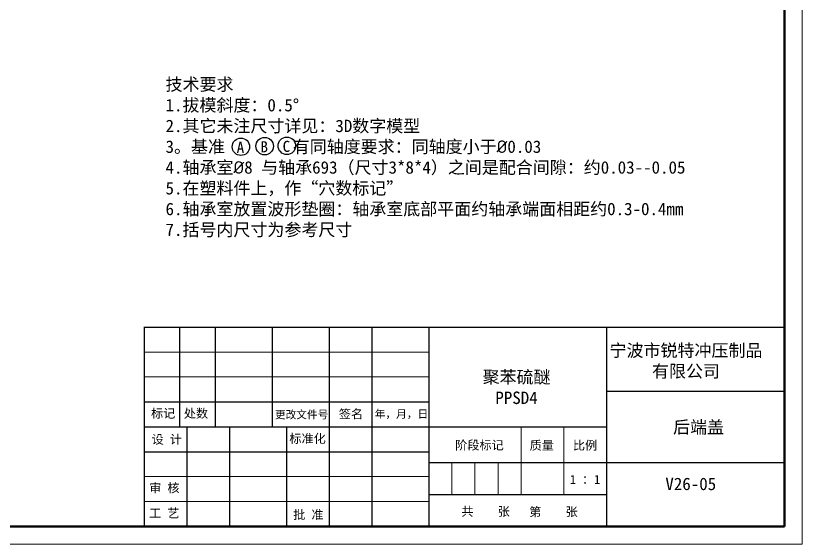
# Model space of a CAD drawing. Header units: millimetres. Extents: x 2517 to 6633, y 792 to 3241.
# Drawn here: x 4127.6 to 4233.7, y 885.2 to 956.4 of the extents above; entities that cross this region are included whole.
import ezdxf

# ---------------------------------------------------------------- set-up
doc = ezdxf.new("R2010")
doc.units = ezdxf.units.MM
for name, color, linetype, lineweight in [('实线', 7, 'Continuous', 25), ('引导线', 6, 'Continuous', 9), ('文本', 3, 'Continuous', 15), ('粗实线', 9, 'Continuous', 50)]:
    doc.layers.add(name, color=color, linetype=linetype, lineweight=lineweight)
doc.styles.get("Standard").update_dxf_attribs({"font": 'simfang.ttf'})

msp = doc.modelspace()

# ---------------------------------------------------------------- linework, layer by layer
at = {"layer": '实线'}
for p, q in [((4144.9197, 914.437), (4231.3266, 914.437)), ((4144.9287, 914.437), (4144.9287, 887.5548)), ((4149.7291, 914.437), (4149.7291, 900.9959)), ((4154.5295, 914.437), (4154.5295, 900.9959)), ((4162.2101, 914.437), (4162.2101, 900.9959)), ((4169.8907, 914.437), (4169.8907, 887.5548)), ((4175.6512, 914.437), (4175.6512, 887.5548)), ((4183.3318, 914.437), (4183.3318, 887.5548)), ((4207.3247, 914.437), (4207.3247, 887.5548)), ((4207.3247, 905.7963), (4231.3266, 905.7963)), ((4144.9197, 904.3562), (4183.3318, 904.3562)), ((4144.9197, 900.9959), (4183.3318, 900.9959)), ((4150.6892, 900.9959), (4150.6892, 887.5548)), ((4156.4496, 900.9959), (4156.4496, 887.5548)), ((4164.1303, 900.9959), (4164.1303, 887.5548)), ((4183.3318, 900.9959), (4207.3247, 900.9959)), ((4144.9197, 897.6356), (4183.3318, 897.6356)), ((4183.3318, 896.1955), (4231.3266, 896.1955)), ((4183.3318, 891.8752), (4207.3247, 891.8752)), ((4144.9197, 887.5548), (4231.3266, 887.5548))]:
    msp.add_line(p, q, dxfattribs=at)
at = {"layer": '实线', "color": 1, "ltscale": 0.1}
for centre in [(4157.9931, 938.7682), (4161.2006, 938.8537), (4164.1942, 938.8964)]:
    msp.add_circle(centre, 1.1781, dxfattribs=at)
at = {"layer": '引导线'}
for p, q in [((4233.7268, 885.1546), (4233.7268, 1027.726)), ((4144.9197, 911.0767), (4183.3318, 911.0767)), ((4144.9197, 907.7164), (4183.3318, 907.7164)), ((4144.9197, 894.2754), (4183.3318, 894.2754)), ((4144.9197, 890.9151), (4183.3318, 890.9151)), ((4032.1107, 885.1546), (4233.7268, 885.1546))]:
    msp.add_line(p, q, dxfattribs=at)
at = {"layer": '文本', "ltscale": 0.2}
for p, q in [((4195.8038, 900.9959), (4195.8038, 891.8752)), ((4201.5642, 900.9959), (4201.5642, 891.8752)), ((4186.443, 896.1955), (4186.443, 891.8752)), ((4189.5633, 896.1955), (4189.5633, 891.8752)), ((4192.6835, 896.1955), (4192.6835, 891.8752))]:
    msp.add_line(p, q, dxfattribs=at)
at = {"layer": '粗实线'}
for p, q in [((4231.3266, 887.5548), (4231.3266, 1025.3258)), ((4044.1116, 887.5548), (4231.3266, 887.5548))]:
    msp.add_line(p, q, dxfattribs=at)

# ---------------------------------------------------------------- texts
at = {"layer": '实线', "color": 1, "char_height": 1.5, "width": 2.977465, "attachment_point": 5}
for s, insert in [('A', (4157.9304, 938.684)), ('B', (4161.1379, 938.7694)), ('C', (4164.1315, 938.8122))]:
    msp.add_mtext(s, dxfattribs=dict(at, insert=insert))
at = {"layer": '实线', "char_height": 1.68013, "attachment_point": 5}
for s, insert, width in [('宁波市锐特冲压制品\\P有限公司', (4218.04, 909.8084), 30.32873), ('聚苯硫醚\\PPPSD4 ', (4195.1761, 906.2967), 18.899592), ('后端盖', (4219.7365, 900.8607), 22.082966), ('V26-05', (4218.6831, 893.2838), 22.082966)]:
    msp.add_mtext(s, dxfattribs=dict(at, insert=insert, width=width))
at = {"layer": '文本', "insert": (4147.825, 937.2857), "char_height": 1.680134, "width": 83.60873, "attachment_point": 4}
msp.add_mtext('技术要求\\P1.拔模斜度：0.5°\\P2.其它未注尺寸详见：3D数字模型\\P3。基准        有同轴度要求：同轴度小于{\\fISOCPEUR|b0|i0|c0|p34;%%C}0.03\\P4.轴承室{\\fISOCPEUR|b0|i0|c0|p34;%%C}8 与轴承693（尺寸3*8*4）之间是配合间隙：约0.03--0.05\\P5.在塑料件上，作“穴数标记”\\P6.轴承室放置波形垫圈：轴承室底部平面约轴承端面相距约0.3-0.4mm\\P7.括号内尺寸为参考尺寸', dxfattribs=at)
at = {"layer": '文本', "ltscale": 0.2, "attachment_point": 5}
for s, insert, char_height, width in [('标记', (4147.5043, 902.7522), 1.2001, 6.966125), ('处数', (4151.9302, 902.7418), 1.2001, 6.966125), ('更改文件号', (4166.186, 902.5828), 1.05608, 15.451556), ('签名', (4172.8416, 902.6593), 1.2001, 6.966125), ('年，月，日', (4179.6545, 902.649), 1.05608, 6.966125), ('设 计', (4147.9952, 899.2389), 1.2001, 6.966125), ('标准化', (4166.9875, 899.3482), 1.2001, 6.966125), ('阶段标记', (4190.1762, 898.4577), 1.2001, 6.966125), ('质量', (4198.5831, 898.4298), 1.2001, 6.966125), ('比例', (4204.4256, 898.4298), 1.2001, 6.966125), ('审 核', (4147.6672, 892.691), 1.2001, 6.966125), ('1 ：1', (4204.419, 893.9003), 1.2001, 6.966125), ('共    张', (4191.0068, 889.5136), 1.2001, 6.966125), ('第    张', (4200.1594, 889.4704), 1.2001, 6.966125), ('工 艺', (4147.6481, 889.3078), 1.2001, 6.966125), ('批 准', (4167.0968, 889.0839), 1.2001, 6.966125)]:
    msp.add_mtext(s, dxfattribs=dict(at, insert=insert, char_height=char_height, width=width))

doc.saveas('drawing.dxf')
